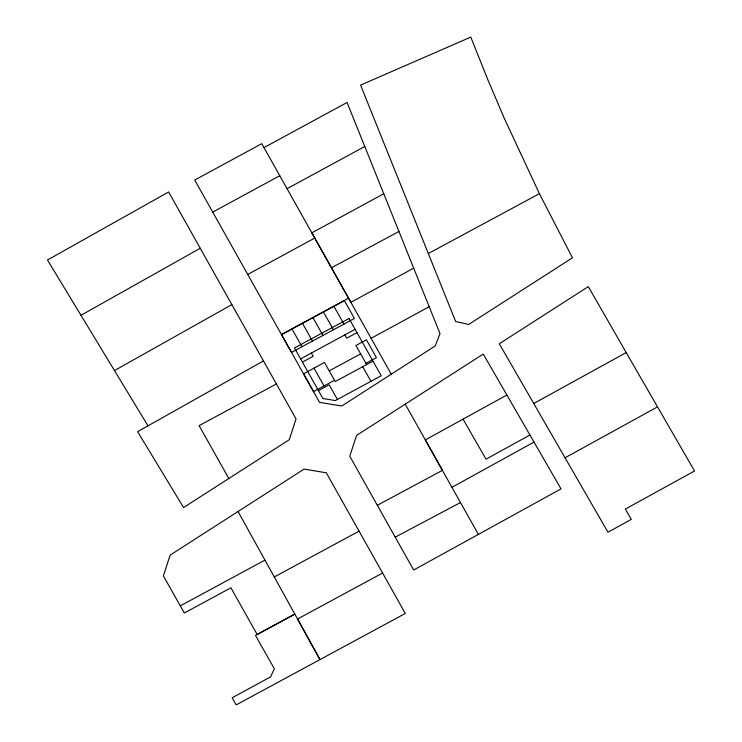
<?xml version="1.0" encoding="UTF-8"?>
<svg xmlns="http://www.w3.org/2000/svg" width="742" height="742" viewBox="0 0 742 742"><rect width="100%" height="100%" fill="white"/><g stroke="black" fill="none" stroke-linecap="round" stroke-linejoin="round"><path stroke-width="1.11" d="M80.98 315.294L200.229 248.273M114.481 370.564L231.856 304.61M263.475 360.909L137.604 431.668L183.571 507.547L289.297 439.691L296.021 418.896L168.62 191.965L47.479 260.015L147.983 425.834M506.879 395.013L425.324 439.932L442.418 470.345L377.335 505.302M533.739 403.5L626.211 352.571L694.521 470.985L625.358 509.068L631.294 519.335L607.995 532.237L499.292 343.769L588.304 286.625L626.211 352.571M529.936 435.007L486.047 459.177L463.054 419.147M451.934 487.327L534.017 442.093M565.07 457.795L657.533 406.876M478.377 534.398L413.674 570.014L349.76 456.2L356.55 435.424L483.265 354.064L561.008 488.885L478.377 534.398L405.243 404.158M383.762 193.745L311.816 232.858L350.855 302.346L413.684 268.159M371.065 338.315L429.191 306.724M263.976 147.63L347.07 102.479L440.006 333.603L435.229 345.939L341.756 406.013L319.533 402.34L194.729 180.065L261.759 143.67L391.266 374.209M212.731 212.119L279.762 175.724M287.043 188.709L364.767 146.48M247.735 274.447L314.747 238.061M281.506 334.605L344.39 300.631L354.407 318.448L291.523 352.413L281.506 334.605L348.536 298.201M300.621 358.887L355.093 329.309M302.439 362.115L313.17 356.318L311.343 353.062M356.976 332.648L346.7 338.194L344.835 334.874M276.404 383.948L199.116 425.639L228.824 478.507M329.225 370.87L360.668 353.888M334.512 380.294L313.551 391.618L303.534 373.801L324.495 362.476L335.236 381.555L372.994 361.159M365.964 363.302L376.435 357.644L366.427 339.827L355.947 345.494L366.669 364.572M318.466 390.617L329.198 384.82L337.415 399.456M180.306 605.862L184.331 612.985L230.91 587.794L257.168 634.493L294.824 614.107L255.489 635.402L274.336 668.755L270.58 676.889L232.181 697.777L236.206 704.9L405.299 613.467L326.304 472.802L304.09 469.102L170.131 555.118L163.398 575.913L180.306 605.862L264.95 560.117M274.271 576.97L359.063 531.133M382.612 573.019L297.542 619.014L319.988 659.592L238.052 511.507M331.451 267.797L398.936 231.467M428.32 253.532L539.406 193.671L504.05 117.793L487.559 79.042L470.79 37.1L360.584 85.107L455.662 321.509L468.703 324.44L572.472 257.808L539.406 193.671M395.217 537.143L460.494 502.547M333.909 306.298L343.926 324.106M362.727 366.706L370.954 381.332M323.429 311.955L333.446 329.773M312.948 317.613L322.965 335.43M302.467 323.28L312.484 341.097M291.986 328.938L302.003 346.755M314.014 368.143L324.031 385.961M349.028 318.513L294.491 347.979L322.909 398.519L335.347 400.569L381.221 375.786L349.028 318.513"/></g></svg>
